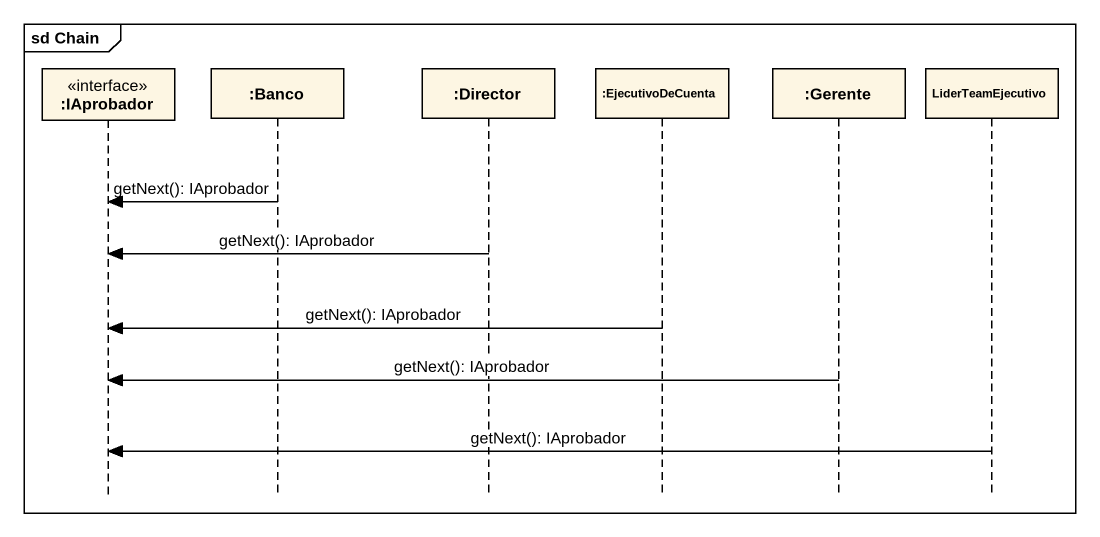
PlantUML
@startuml
mainframe sd Chain
hide footbox
participant ":IAprobador" as IAprobador <<interface>>
participant ":Banco" as Banco
participant ":Director" as Director
participant ":EjecutivoDeCuenta" as EjecutivoDeCuenta
participant ":Gerente" as Gerente
participant LiderTeamEjecutivo

Banco -> IAprobador : getNext(): IAprobador
Director -> IAprobador : getNext(): IAprobador
EjecutivoDeCuenta -> IAprobador : getNext(): IAprobador
Gerente -> IAprobador : getNext(): IAprobador
LiderTeamEjecutivo -> IAprobador : getNext(): IAprobador
@enduml
